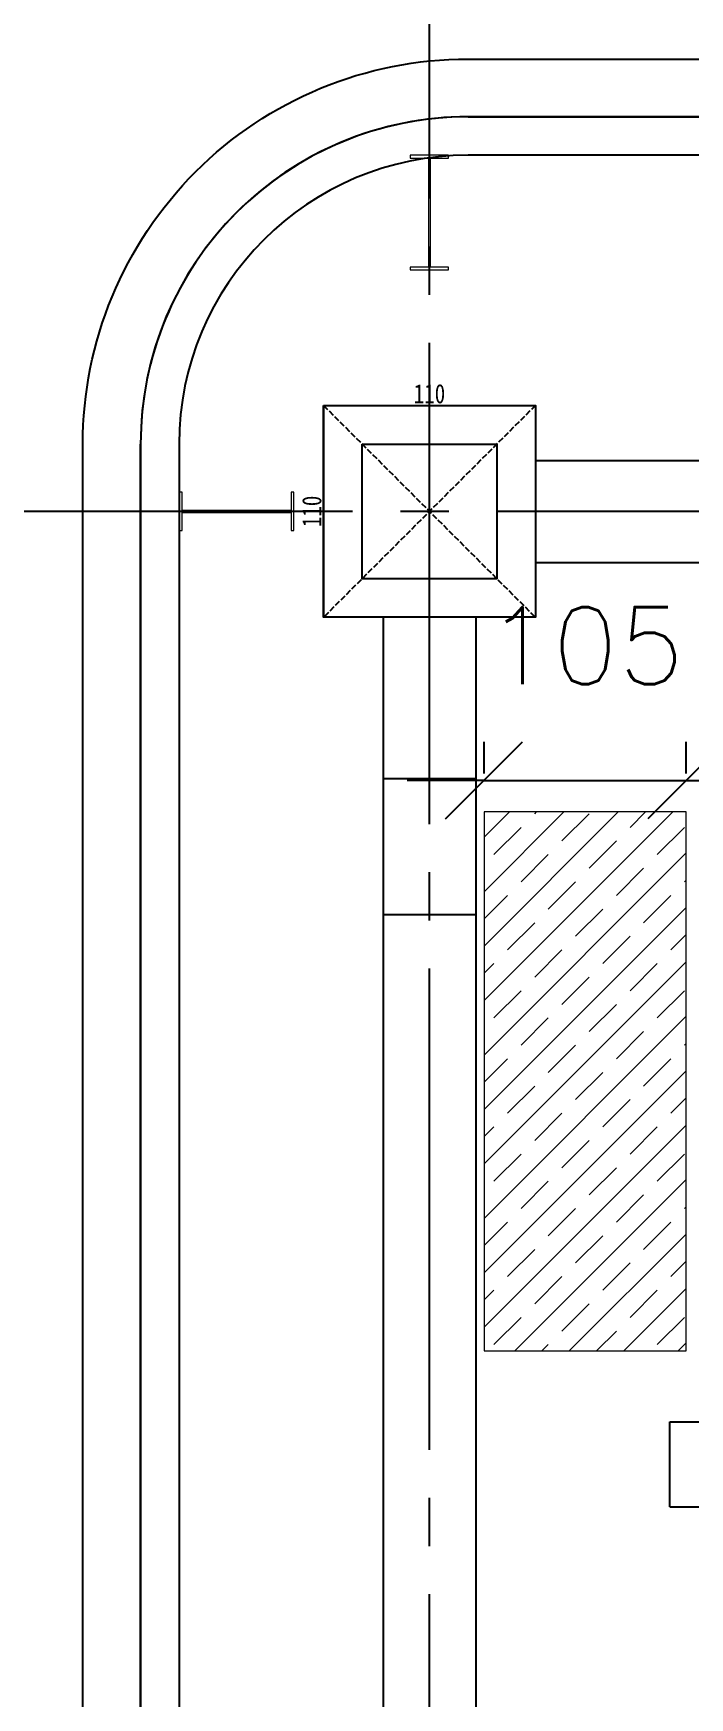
# Model space of a CAD drawing. Extents: x -18489 to 195597, y -1599 to 112111.
# Drawn here: x -17484 to -17143, y 7926 to 8791 of the extents above; entities that cross this region are included whole.
import ezdxf

# ---------------------------------------------------------------- set-up
doc = ezdxf.new("R2010")
doc.units = 0
doc.header["$LTSCALE"] = 100
doc.linetypes.add('X-CUB3-L10$0$COL-CEN-LIN', pattern=[3.25, 2.5, -0.25, 0.25, -0.25])
doc.linetypes.add('X-CUB3-L10$0$HIDDEN', pattern=[0.4, 0.3, -0.1])
for name, color, linetype in [('188K-SM-03-F10-ELEC-EQ-Y2257103$0$0-xref', 8, 'Continuous'), ('188K-SM-03-F10-MECH-EQ-Y2257103$0$H-DIM', 55, 'Continuous'), ('188K-SM-03-F10-MECH-EQ-Y2257103$0$Micron CUP L10 CDA EQU$0$M-EQPM-AD', 5, 'Continuous'), ('X-CUB3-L10$0$BEAM-RC(P)', 8, 'Continuous'), ('X-CUB3-L10$0$CCL', 8, 'X-CUB3-L10$0$COL-CEN-LIN'), ('X-CUB3-L10$0$COL', 8, 'Continuous'), ('X-CUB3-L10$0$COL-S', 8, 'Continuous'), ('X-CUB3-L10$0$WALL-DR', 8, 'Continuous'), ('X-CUB3-L10$0$WALL-G', 8, 'Continuous')]:
    doc.layers.add(name, color=color, linetype=linetype)
doc.styles.add('188K-SM-03-F10-MECH-EQ-Y2257103$0$H-ST', font='ROMANS.shx', dxfattribs={"bigfont": 'chineset.shx'})
doc.styles.add('X-CUB3-L10$0$DIM', font='', dxfattribs={"width": 0.8})
doc.styles.get('X-CUB3-L10$0$DIM').set_extended_font_data('MingLiU')
doc.dimstyles.new('188K-SM-03-F10-MECH-EQ-Y2257103$0$H-DIM-1-400', dxfattribs={"dimscale": 400, "dimtxt": 1, "dimasz": 1, "dimexe": 0.5, "dimexo": 0.5, "dimgap": 0.5, "dimtad": 1, "dimdec": 0, "dimdsep": 46, "dimtxsty": '188K-SM-03-F10-MECH-EQ-Y2257103$0$H-ST', "dimblk1": '188K-SM-03-F10-MECH-EQ-Y2257103$0$_Oblique', "dimblk2": '188K-SM-03-F10-MECH-EQ-Y2257103$0$_Oblique', "dimsah": 1, "dimcen": 0.09, "dimdle": 0.5, "dimclrd": 256, "dimclre": 256, "dimclrt": 256, "dimadec": 0, "dimazin": 0, "dimtfac": 1, "dimtdec": 0, "dimtmove": 2, "dimatfit": 0, "dimfxl": 0.5, "dimtolj": 1, "dimtzin": 0, "dimlwd": -1, "dimlwe": -1, "dimarcsym": 0})
doc.dimstyles.new('X-CUB3-L10$0$JJP_005_defpoint', dxfattribs={"dimtxt": 20, "dimasz": 0.5, "dimexe": 0.5, "dimexo": 0.5, "dimgap": 0.5, "dimtad": 1, "dimdsep": 46, "dimtxsty": 'X-CUB3-L10$0$DIM', "dimblk": 'X-CUB3-L10$0$_None', "dimcen": 10, "dimclrd": 256, "dimclre": 256, "dimclrt": 256, "dimadec": 0, "dimazin": 0, "dimtfac": 1, "dimtix": 1, "dimtmove": 2, "dimatfit": 3, "dimldrblk": 'X-CUB3-L10$0$_None', "dimfxl": 0.5, "dimtolj": 1, "dimtzin": 0, "dimarcsym": 0})

# ---------------------------------------------------------------- blocks, each defined once
blk = doc.blocks.new('*D439')
at = {"layer": 'DefPoints', "lineweight": -2, "transparency": 16777216}
blk.add_line((0, 0), (110, 0), dxfattribs=at)
at = {"layer": 'DefPoints', "color": 0, "transparency": 16777216}
for p in [(0, 0), (110, 0), (110, 0)]:
    blk.add_point(p, dxfattribs=at)
at = {"layer": 'DefPoints', "transparency": 16777216, "insert": (55, 6.07), "char_height": 10, "attachment_point": 5, "style": 'X-CUB3-L10$0$DIM'}
blk.add_mtext('\\A1;110', dxfattribs=at)
blk = doc.blocks.new('X-CUB3-L10$0$_None')
blk = doc.blocks.new('*D440')
at = {"layer": 'DefPoints', "lineweight": -2, "transparency": 16777216}
blk.add_line((0, 0), (0, -110), dxfattribs=at)
at = {"layer": 'DefPoints', "color": 0, "transparency": 16777216}
for p in [(0, 0), (0, -110), (0, -110)]:
    blk.add_point(p, dxfattribs=at)
at = {"layer": 'DefPoints', "transparency": 16777216, "insert": (-6.07, -55), "char_height": 10, "attachment_point": 5, "rotation": 90, "style": 'X-CUB3-L10$0$DIM'}
blk.add_mtext('\\A1;110', dxfattribs=at)
blk = doc.blocks.new('188K-SM-03-F10-MECH-EQ-Y2257103$0$Micron CUP L10 CDA EQU$0$XCM7Q30CDA-200K$0$xCUP-L40-M03-HVAC-EQ$0$xCUP-L40-M03-HVAC-EQ$0$XCUP-L40-HVAC-EQ$0$C700')
for p, q in [((1056.4, 1064.9), (717.1, 1064.9)), ((1056.4, 1064.9), (1056.4, 622.4)), ((1056.4, 622.4), (717.1, 622.4))]:
    blk.add_line(p, q)
blk = doc.blocks.new('188K-SM-03-F10-MECH-EQ-Y2257103$0$_Oblique')
at = {"color": 0, "linetype": 'ByBlock', "lineweight": -2}
blk.add_line((-0.5, -0.5), (0.5, 0.5), dxfattribs=at)
blk = doc.blocks.new('*D546')
at = {"layer": '188K-SM-03-F10-MECH-EQ-Y2257103$0$H-DIM', "transparency": 16777216}
for p, q in [((-17249.81, 8406.33), (-17249.81, 8422.72)), ((-17144.81, 8406.33), (-17144.81, 8422.72)), ((-17249.81, 8402.72), (-17289.81, 8402.72)), ((-17249.81, 8402.72), (-17144.81, 8402.72)), ((-17144.81, 8402.72), (-17104.81, 8402.72))]:
    blk.add_line(p, q, dxfattribs=at)
at = {"layer": 'DefPoints', "color": 0, "transparency": 16777216}
for p in [(-17144.81, 8402.72), (-17249.81, 8386.33), (-17144.81, 8386.33)]:
    blk.add_point(p, dxfattribs=at)
at = {"layer": '188K-SM-03-F10-MECH-EQ-Y2257103$0$H-DIM', "transparency": 16777216, "xscale": 40, "yscale": 40, "zscale": 40}
blk.add_blockref('188K-SM-03-F10-MECH-EQ-Y2257103$0$_Oblique', (-17249.81, 8402.72), dxfattribs=at)
at = {"layer": '188K-SM-03-F10-MECH-EQ-Y2257103$0$H-DIM', "transparency": 16777216, "xscale": 40, "yscale": 40, "zscale": 40, "rotation": 180}
blk.add_blockref('188K-SM-03-F10-MECH-EQ-Y2257103$0$_Oblique', (-17144.81, 8402.72), dxfattribs=at)
at = {"layer": '188K-SM-03-F10-MECH-EQ-Y2257103$0$H-DIM', "transparency": 16777216, "insert": (-17197.31, 8472.72), "char_height": 40, "attachment_point": 5, "style": '188K-SM-03-F10-MECH-EQ-Y2257103$0$H-ST'}
blk.add_mtext('\\A1;105', dxfattribs=at)
blk = doc.blocks.new('188K-SM-03-F10-ELEC-EQ-Y2257103')
at = {"layer": '188K-SM-03-F10-ELEC-EQ-Y2257103$0$0-xref'}
blk.add_lwpolyline([(-17313.15, 8577.46), (-17243.15, 8577.46), (-17243.15, 8507.46), (-17313.15, 8507.46)], close=True, dxfattribs=at)
blk = doc.blocks.new('*U438')
at = {"layer": 'DefPoints', "linetype": 'X-CUB3-L10$0$HIDDEN', "ltscale": 0.1}
for p, q in [((110, 0), (0, -110)), ((0, 0), (110, -110))]:
    blk.add_line(p, q, dxfattribs=at)
at = {"layer": 'X-CUB3-L10$0$COL', "ltscale": 0.1}
blk.add_lwpolyline([(0, 0), (110, 0), (110, -110), (0, -110)], close=True, dxfattribs=at)
at = {"layer": 'DefPoints'}
dim = blk.add_linear_dim(base=(110, 0), p1=(0, 0), p2=(110, 0), dimstyle='X-CUB3-L10$0$JJP_005_defpoint', override={"dimtxt": 10}, dxfattribs=at)
dim.commit()
dim.dimension.update_dxf_attribs({"geometry": '*D439', "text_midpoint": (55, 6.067)})
dim = blk.add_linear_dim(base=(0, -110), p1=(0, 0), p2=(0, -110), angle=90, dimstyle='X-CUB3-L10$0$JJP_005_defpoint', override={"dimtxt": 10}, dxfattribs=at)
dim.commit()
dim.dimension.update_dxf_attribs({"geometry": '*D440', "text_midpoint": (-6.067, -55)})
blk = doc.blocks.new('X-CUB3-L10$0$CUB3-10')
at = {"layer": 'X-CUB3-L10$0$CCL'}
for p, q in [((-4440, 0), (-4440, 9982.459)), ((720, 9262.459), (-5160, 9262.459))]:
    blk.add_line(p, q, dxfattribs=at)
at = {"layer": 'X-CUB3-L10$0$COL-S'}
blk.add_lwpolyline([(-4475, 9297.459), (-4405, 9297.459), (-4405, 9227.459), (-4475, 9227.459)], close=True, dxfattribs=at)
at = {"layer": 'X-CUB3-L10$0$COL'}
blk.add_blockref('*U438', (-4495, 9317.459), dxfattribs=at)
blk = doc.blocks.new('X-CUB3-L10')
at = {"layer": 'X-CUB3-L10$0$BEAM-RC(P)'}
for p, q in [((-17223.15, 8568.96), (-16253.15, 8568.96)), ((-17223.15, 8515.96), (-16253.15, 8515.96)), ((-17302.15, 8487.46), (-17302.15, 7637.46)), ((-17254.15, 8487.46), (-17254.15, 7637.46)), ((-17302.15, 8403.76), (-17254.15, 8403.76)), ((-17302.15, 8333.06), (-17254.15, 8333.06))]:
    blk.add_line(p, q, dxfattribs=at)
at = {"layer": 'X-CUB3-L10$0$COL-S', "color": 2, "lineweight": 0, "ltscale": 10, "flags": 128}
for points in [[(-17268.2, 8727.46), (-17288.1, 8727.46), (-17288.1, 8725.96), (-17278.65, 8725.96), (-17278.65, 8669.36), (-17288.1, 8669.36), (-17288.1, 8667.86), (-17268.2, 8667.86), (-17268.2, 8669.36), (-17277.65, 8669.36), (-17277.65, 8725.96), (-17268.2, 8725.96)], [(-17408.15, 8552.41), (-17408.15, 8532.51), (-17406.65, 8532.51), (-17406.65, 8541.96), (-17350.05, 8541.96), (-17350.05, 8532.51), (-17348.55, 8532.51), (-17348.55, 8552.41), (-17350.05, 8552.41), (-17350.05, 8542.96), (-17406.65, 8542.96), (-17406.65, 8552.41)]]:
    blk.add_lwpolyline(points, close=True, dxfattribs=at)
at = {"layer": 'X-CUB3-L10$0$COL-S'}
blk.add_lwpolyline([(-17313.15, 8577.46), (-17243.15, 8577.46), (-17243.15, 8507.46), (-17313.15, 8507.46)], close=True, dxfattribs=at)
at = {"layer": 'X-CUB3-L10$0$WALL-DR'}
for p, q in [((-17258.15, 8747.46), (-14409.65, 8747.46)), ((-14429.65, 8727.46), (-17258.15, 8727.46)), ((-17428.15, 7128.96), (-17428.15, 8577.46)), ((-17408.15, 8577.46), (-17408.15, 7128.96))]:
    blk.add_line(p, q, dxfattribs=at)
for radius in [170, 150]:
    blk.add_arc((-17258.15, 8577.46), radius, 90, 180, dxfattribs=at)
at = {"layer": 'X-CUB3-L10$0$WALL-G'}
blk.add_lwpolyline([(-17343.15, 7006.46), (-17373.15, 7006.46), (-17373.15, 7043.96), (-17373.15, 7043.96, -0.414214), (-17458.15, 7128.96), (-17458.15, 8577.46, -0.414214), (-17258.15, 8777.46), (-14379.65, 8777.46), (-14379.65, 8517.46), (-14359.65, 8517.46), (-14359.65, 8487.46), (-14409.65, 8487.46), (-14409.65, 8747.46), (-17258.15, 8747.46, 0.414214), (-17428.15, 8577.46), (-17428.15, 7128.96, 0.414214), (-17373.15, 7073.96), (-17343.15, 7073.96)], format="xyb", close=True, dxfattribs=at)
at = {"layer": 'X-CUB3-L10$0$CCL'}
blk.add_blockref('X-CUB3-L10$0$CUB3-10', (-12838.15, -720), dxfattribs=at)
at = {"layer": 'X-CUB3-L10$0$COL'}
blk.add_blockref('*U438', (-17333.15, 8597.46), dxfattribs=at)
blk = doc.blocks.new('188K-SM-03-F10-MECH-EQ-Y2257103')
at = {"layer": '188K-SM-03-F10-MECH-EQ-Y2257103$0$Micron CUP L10 CDA EQU$0$M-EQPM-AD', "lineweight": 0, "ltscale": 0.1}
h = blk.add_hatch(dxfattribs=at)
h.set_pattern_fill('JIS_STN_1E', color=256, scale=20)
h.set_pattern_definition([(45, (4866.516, 706.187), (-14.142136, 14.142136), []), (45, (4880.616, 706.187), (-14.142136, 14.142136), [20, -10])])
h.paths.add_polyline_path([(-17249.81, 8106.33), (-17144.81, 8106.33), (-17144.81, 8386.33), (-17249.81, 8386.33)])
blk.add_lwpolyline([(-17249.81, 8106.33), (-17144.81, 8106.33), (-17144.81, 8386.33), (-17249.81, 8386.33)], close=True, dxfattribs=at)
at = {"layer": '188K-SM-03-F10-MECH-EQ-Y2257103$0$Micron CUP L10 CDA EQU$0$M-EQPM-AD', "lineweight": 0, "ltscale": 0.1, "xscale": 0.1, "yscale": 0.1, "zscale": 0.1, "rotation": 179.9999999999998}
blk.add_blockref('188K-SM-03-F10-MECH-EQ-Y2257103$0$Micron CUP L10 CDA EQU$0$XCM7Q30CDA-200K$0$xCUP-L40-M03-HVAC-EQ$0$xCUP-L40-M03-HVAC-EQ$0$XCUP-L40-HVAC-EQ$0$C700', (-17047.79, 8131.79), dxfattribs=at)
at = {"layer": '188K-SM-03-F10-MECH-EQ-Y2257103$0$H-DIM'}
dim = blk.add_linear_dim(base=(-17144.81, 8402.72), p1=(-17249.81, 8386.33), p2=(-17144.81, 8386.33), dimstyle='188K-SM-03-F10-MECH-EQ-Y2257103$0$H-DIM-1-400', override={"dimscale": 40}, dxfattribs=at)
dim.commit()
dim.dimension.update_dxf_attribs({"geometry": '*D546', "text_midpoint": (-17197.31, 8472.72)})

msp = doc.modelspace()

# ---------------------------------------------------------------- block references
msp.add_blockref('X-CUB3-L10', (0, 0))

# ---------------------------------------------------------------- next in the draw order: block references
msp.add_blockref('188K-SM-03-F10-MECH-EQ-Y2257103', (0, 0))

# ---------------------------------------------------------------- next in the draw order: block references
msp.add_blockref('188K-SM-03-F10-ELEC-EQ-Y2257103', (0, 0))

doc.saveas('drawing.dxf')
